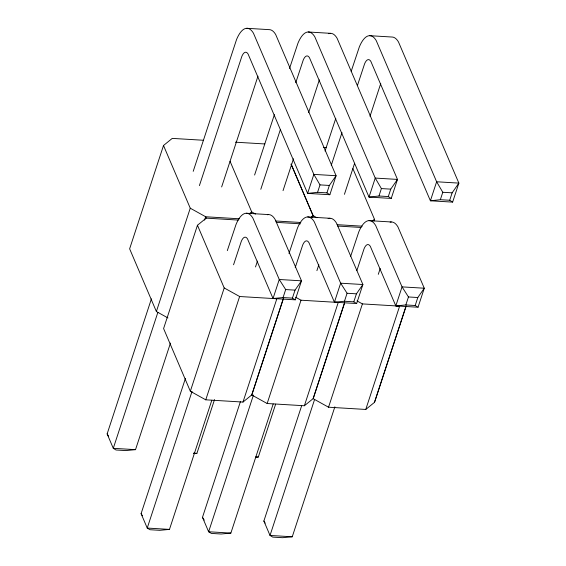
<?xml version="1.0" encoding="UTF-8"?>
<svg xmlns="http://www.w3.org/2000/svg" width="566" height="566" viewBox="0 0 566 566"><rect width="100%" height="100%" fill="white"/><g stroke="black" fill="none" stroke-linecap="round" stroke-linejoin="round"><path stroke-width="0.85" d="M203.413 140.262L172.248 138.387L163.51 145.497L129.635 248.821L156.379 311.526L167.946 317.95M170.465 343.06L135.522 449.652L125.772 450.578L115.995 449.991L113.285 448.314L107.137 433.889L151.412 298.841M193.211 171.335L236.553 39.542A37.95 13.74 -86.6 0 1 253.483 33.274L313.847 174.385L320.002 184.884L317.568 192.313L307.621 193.395L248.092 54.046A14.001 5.073 -86.6 0 0 241.852 56.359L199.409 185.613M156.379 311.526L190.254 208.196L163.51 145.497M157.864 312.347L113.285 448.314L135.522 449.652M238.229 220.068L206.201 218.136L197.463 225.247L163.595 328.556L190.339 391.255L205.762 399.822L242.984 402.065L251.729 394.955L283.389 298.36M204.581 220.124L205.677 216.764L239.439 218.794M221.646 186.95L257.969 76.162M211.804 400.275L169.475 529.401L159.782 530.314L149.997 529.726L147.238 528.064L141.09 513.645L185.443 378.357M227.313 250.632L236.022 224.49A37.95 13.74 -86.6 0 1 252.945 218.221L279.264 279.491L285.681 289.566L283.064 297.56L273.031 298.501L247.561 238.994A14.001 5.073 -86.6 0 0 241.314 241.307L233.553 264.782M254.601 175.028L274.397 114.636M289.523 68.5L297.942 43.235A37.95 13.74 -86.6 0 1 314.873 36.967L375.237 178.078L381.392 188.577L378.958 196.006L369.011 197.088L309.482 57.739A14.001 5.073 -86.6 0 0 303.242 60.053L295.742 82.714M190.339 391.255L224.207 287.952L197.463 225.247M192.044 391.396L147.238 528.064L169.475 529.401M251.17 213.615L251.644 211.889L255.499 214.033M260.799 189.306L280.333 129.713M205.762 399.822L239.63 296.513L276.852 298.756L242.984 402.065M255.514 266.961L257.438 261.096M193.664 453.656L196.911 453.345L214.521 399.631M283.035 190.643L293.492 158.749M308.626 112.584L319.351 79.856M273.194 403.968L230.864 533.094L221.172 534.007L211.387 533.42L208.628 531.757L202.479 517.338L240.493 401.379M288.978 253.483L297.412 228.19A37.95 13.74 -86.6 0 1 314.335 221.914L340.654 283.191L347.071 293.266L344.453 301.254L334.421 302.194L308.951 242.687A14.001 5.073 -86.6 0 0 302.704 245L295.219 267.64M325.061 151.044L335.787 118.329M351.189 71.351L359.332 46.936A37.95 13.74 -86.6 0 1 376.263 40.66L436.627 181.771L442.782 192.27L440.348 199.699L430.401 200.781L370.872 61.432A14.001 5.073 -86.6 0 0 364.624 63.746L357.408 85.565M251.806 394.997L283.474 298.409M253.434 395.089L208.628 531.757L230.864 533.094M312.482 217.266L313.033 215.589L291.136 164.119M312.559 217.309L313.111 215.632L291.087 164.14M331.266 165.3L341.998 132.571M283.064 297.56L292.41 298.126L295.035 290.132L301.501 280.835L275.182 219.558A37.95 13.74 -86.6 0 0 267.343 214.747M317.568 192.313L326.915 192.872L329.348 185.45L336.084 175.722L275.72 34.611A37.95 13.74 -86.6 0 0 269.083 29.637L246.847 28.3M295.268 299.839L301.501 280.835L279.264 279.491L273.031 298.501L295.268 299.839L292.41 298.126M329.851 194.732L336.084 175.722L313.847 174.385L307.621 193.395L329.851 194.732L326.915 192.872M267.152 403.516L301.02 300.206L338.242 302.449L304.374 405.758L267.152 403.516L251.729 394.955M316.903 270.654L318.828 264.789M255.86 457.271L258.301 457.038L275.635 404.159M344.425 194.336L354.606 163.284M370.015 116.285L380.741 83.549M334.86 406.827L292.254 536.787L282.561 537.7L272.777 537.113L270.017 535.45L263.869 521.031L301.607 405.907M350.644 256.334L358.794 231.883A37.95 13.74 -86.6 0 1 375.725 225.608L402.044 286.884L408.461 296.959L405.843 304.947L395.811 305.888L370.341 246.38A14.001 5.073 -86.6 0 0 364.094 248.693L356.884 270.498M344.503 302.895L313.118 398.648L304.374 405.758M344.588 302.937L313.196 398.69L328.542 407.209L365.763 409.451L374.508 402.341L406.169 305.753M314.547 399.617L270.017 535.45L292.254 536.787M373.949 221.002L374.501 219.325L352.873 168.618M344.453 301.254L353.8 301.82L356.424 293.825L362.891 284.528L336.572 223.252A37.95 13.74 -86.6 0 0 328.124 218.632M378.958 196.006L388.304 196.565L390.738 189.143L397.474 179.415L337.11 38.304A37.95 13.74 -86.6 0 0 328.662 33.684M356.658 303.532L362.891 284.528L340.654 283.191L334.421 302.194L356.658 303.532L353.8 301.82M391.24 198.425L397.474 179.415L375.237 178.078L369.011 197.088L391.24 198.425L388.304 196.565M328.542 407.209L362.41 303.9L399.631 306.142L365.763 409.451M378.293 274.347L380.218 268.482M405.971 306.638L374.508 402.341M405.843 304.947L415.189 305.513L417.807 297.518L424.274 288.221L397.962 226.945A37.95 13.74 -86.6 0 0 390.123 222.134M440.348 199.699L449.694 200.258L452.128 192.836L458.863 183.108L398.499 41.997A37.95 13.74 -86.6 0 0 391.863 37.023L369.626 35.686M418.048 307.232L424.274 288.221L402.044 286.884L395.811 305.888L418.048 307.232L415.189 305.513M452.63 202.119L458.863 183.108L436.627 181.771L430.401 200.781L452.63 202.119L449.694 200.258M249.62 213.531L251.644 211.889M310.338 217.776L313.033 215.589L316.889 217.726M372.4 220.924L374.416 219.283M308.237 31.993L330.473 33.33M235.371 142.186L264.803 143.955M323.589 147.493L326.186 147.648M320.002 184.884L329.348 185.45M381.392 188.577L390.738 189.143M442.782 192.27L452.128 192.836M246.316 213.248L268.553 214.585M307.706 216.941L329.943 218.278M369.096 220.634L391.332 221.978M275.727 220.981L300.829 222.488M337.117 224.674L362.219 226.181M276.25 222.353L300.482 223.811M337.64 226.046L361.009 227.454M285.681 289.566L295.035 290.132M347.071 293.266L356.424 293.825M408.461 296.959L417.807 297.518M193.494 453.14L196.911 453.345M255.733 456.882L258.301 457.038M190.254 208.196L205.677 216.764L206.201 218.136M357.012 300.907L362.41 303.9M295.622 297.214L301.02 300.206M224.207 287.952L239.63 296.513M263.869 521.031L265.199 523.118M202.479 517.338L204.248 520.119M141.09 513.645L142.42 515.732M107.137 433.889L108.488 436.061M230.037 161.253L251.721 211.939"/></g></svg>
